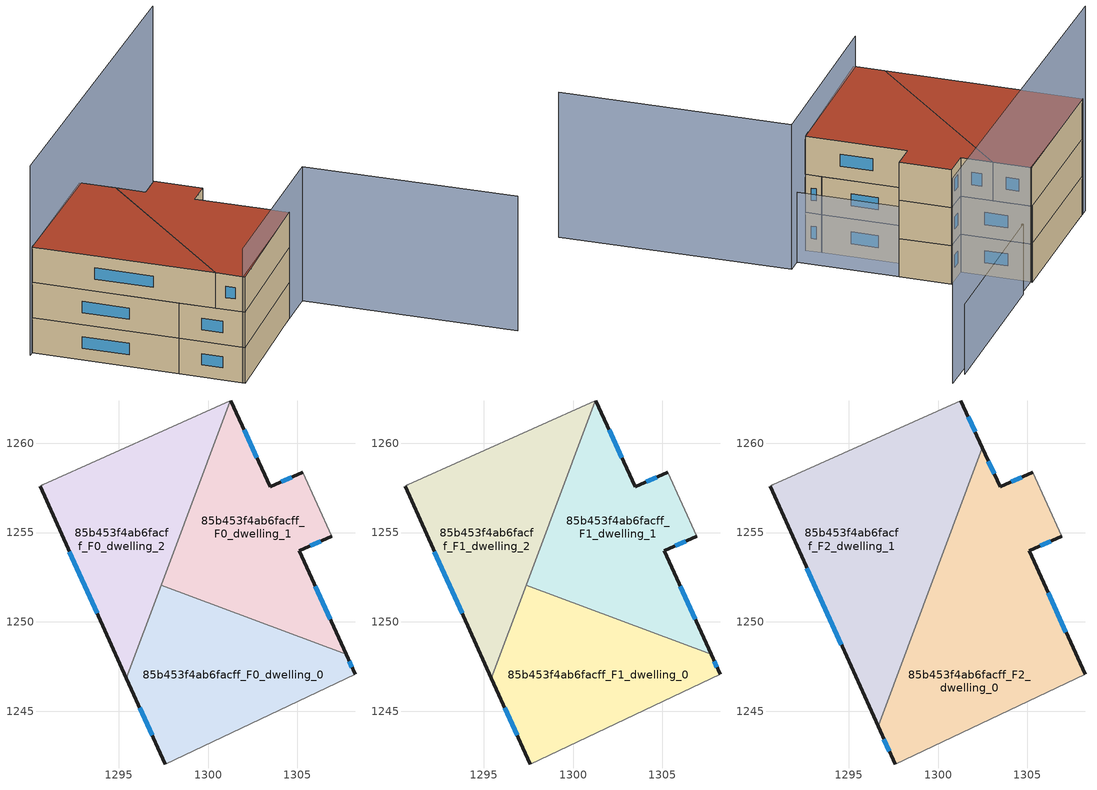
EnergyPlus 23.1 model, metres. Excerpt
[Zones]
85b453f4ab6facff_F0_dwelling_0
 floor ground (EU_floor_Construction): 1307.72,1248.18 1308.22,1247.07 1297.6,1242.02 1295.43,1246.84 1297.38,1252.05 z0
 wall outside (EU_wall_Construction): 1295.43,1246.84 1297.6,1242.02 / 1308.22,1247.07 1307.72,1248.18 z0:3
 wall to 85b453f4ab6facff_F0_dwelling_1 (EU_wall_Construction): 1307.72,1248.18 1297.38,1252.05 z0:3
 wall adiabatic (EU_wall_Construction): 1297.6,1242.02 1308.22,1247.07 z0:3
 wall to 85b453f4ab6facff_F0_dwelling_2 (EU_wall_Construction): 1297.38,1252.05 1295.43,1246.84 z0:3
 window (EU_Window_Construction): 1296.16,1245.2 1296.86,1243.66 / 1308.05,1247.45 1307.89,1247.8 z1.02:1.98
85b453f4ab6facff_F0_dwelling_1
 floor ground (EU_floor_Construction): 1305.29,1258.38 1306.91,1254.81 1305.09,1253.98 1307.72,1248.18 1297.38,1252.05 1301.24,1262.37 1301.28,1262.39 1303.47,1257.56 z0
 wall outside (EU_wall_Construction): 1305.29,1258.38 1303.47,1257.56 1301.28,1262.39 / 1307.72,1248.18 1305.09,1253.98 1306.91,1254.81 z0:3
 wall adiabatic (EU_wall_Construction): 1306.91,1254.81 1305.29,1258.38 / 1301.28,1262.39 1301.24,1262.37 z0:3
 wall to 85b453f4ab6facff_F0_dwelling_2 (EU_wall_Construction): 1301.24,1262.37 1297.38,1252.05 z0:3
 window (EU_Window_Construction): 1304.67,1258.1 1304.09,1257.84 / 1305.71,1254.26 1306.29,1254.52 / 1306.83,1250.15 1305.99,1252 / 1302.72,1259.2 1302.02,1260.75 z1.02:1.98
85b453f4ab6facff_F0_dwelling_2
 floor ground (EU_floor_Construction): 1301.24,1262.37 1295.43,1246.84 1290.58,1257.58 1290.75,1257.68 z0
 wall outside (EU_wall_Construction): 1290.58,1257.58 1295.43,1246.84 z0:3
 wall adiabatic (EU_wall_Construction): 1301.24,1262.37 1290.75,1257.68 1290.58,1257.58 z0:3
 window (EU_Window_Construction): 1292.23,1253.93 1293.78,1250.49 z1.02:1.98
85b453f4ab6facff_F1_dwelling_0
 floor to 85b453f4ab6facff_F0_dwelling_0 (EU_floor_Construction): 1307.72,1248.18 1308.22,1247.07 1297.6,1242.02 1295.43,1246.84 1297.38,1252.05 z3
 wall outside (EU_wall_Construction): 1295.43,1246.84 1297.6,1242.02 / 1308.22,1247.07 1307.72,1248.18 z3:6
 wall to 85b453f4ab6facff_F1_dwelling_1 (EU_wall_Construction): 1307.72,1248.18 1297.38,1252.05 z3:6
 wall adiabatic (EU_wall_Construction): 1297.6,1242.02 1308.22,1247.07 z3:6
 wall to 85b453f4ab6facff_F1_dwelling_2 (EU_wall_Construction): 1297.38,1252.05 1295.43,1246.84 z3:6
 window (EU_Window_Construction): 1296.16,1245.2 1296.86,1243.66 / 1308.05,1247.45 1307.89,1247.8 z4.02:4.98
85b453f4ab6facff_F1_dwelling_1
 floor to 85b453f4ab6facff_F0_dwelling_1 (EU_floor_Construction): 1305.29,1258.38 1306.91,1254.81 1305.09,1253.98 1307.72,1248.18 1297.38,1252.05 1301.24,1262.37 1301.28,1262.39 1303.47,1257.56 z3
 wall outside (EU_wall_Construction): 1305.29,1258.38 1303.47,1257.56 1301.28,1262.39 / 1307.72,1248.18 1305.09,1253.98 1306.91,1254.81 z3:6
 wall adiabatic (EU_wall_Construction): 1306.91,1254.81 1305.29,1258.38 / 1301.28,1262.39 1301.24,1262.37 z3:6
 wall to 85b453f4ab6facff_F1_dwelling_2 (EU_wall_Construction): 1301.24,1262.37 1297.38,1252.05 z3:6
 window (EU_Window_Construction): 1304.67,1258.1 1304.09,1257.84 / 1305.71,1254.26 1306.29,1254.52 / 1306.83,1250.15 1305.99,1252 / 1302.72,1259.2 1302.02,1260.75 z4.02:4.98
85b453f4ab6facff_F1_dwelling_2
 floor to 85b453f4ab6facff_F0_dwelling_2 (EU_floor_Construction): 1301.24,1262.37 1295.43,1246.84 1290.58,1257.58 1290.75,1257.68 z3
 wall outside (EU_wall_Construction): 1290.58,1257.58 1295.43,1246.84 z3:6
 wall adiabatic (EU_wall_Construction): 1301.24,1262.37 1290.75,1257.68 1290.58,1257.58 z3:6
 window (EU_Window_Construction): 1292.23,1253.93 1293.78,1250.49 z4.02:4.98
85b453f4ab6facff_F2_dwelling_0
 floor to 85b453f4ab6facff_F1_dwelling_0 (EU_floor_Construction): 1307.72,1248.18 1308.22,1247.07 1297.6,1242.02 1296.63,1244.16 1299.32,1251.33 z6
 floor to 85b453f4ab6facff_F1_dwelling_1 (EU_floor_Construction): 1305.29,1258.38 1306.91,1254.81 1305.09,1253.98 1307.72,1248.18 1299.32,1251.33 1302.47,1259.75 1303.47,1257.56 z6
 wall outside (EU_wall_Construction): 1305.29,1258.38 1303.47,1257.56 1302.47,1259.75 / 1308.22,1247.07 1305.09,1253.98 1306.91,1254.81 / 1296.63,1244.16 1297.6,1242.02 z6:9
 wall adiabatic (EU_wall_Construction): 1306.91,1254.81 1305.29,1258.38 / 1297.6,1242.02 1308.22,1247.07 z6:9
 wall to 85b453f4ab6facff_F2_dwelling_1 (EU_wall_Construction): 1302.47,1259.75 1296.63,1244.16 z6:9
 window (EU_Window_Construction): 1304.67,1258.1 1304.09,1257.84 / 1305.71,1254.26 1306.29,1254.52 / 1307.16,1249.42 1306.16,1251.63 / 1296.96,1243.43 1297.27,1242.75 / 1303.13,1258.3 1302.81,1259 z7.02:7.98
 roof outside (EU_roof_Construction): 1308.22,1247.07 1305.09,1253.98 1306.91,1254.81 1305.29,1258.38 1303.47,1257.56 1302.47,1259.75 1296.63,1244.16 1297.6,1242.02 z9
85b453f4ab6facff_F2_dwelling_1
 floor to 85b453f4ab6facff_F1_dwelling_1 (EU_floor_Construction): 1301.28,1262.39 1302.47,1259.75 1299.32,1251.33 1297.38,1252.05 1301.24,1262.37 z6
 floor to 85b453f4ab6facff_F1_dwelling_2 (EU_floor_Construction): 1301.24,1262.37 1295.43,1246.84 1290.58,1257.58 1290.75,1257.68 z6
 floor to 85b453f4ab6facff_F1_dwelling_0 (EU_floor_Construction): 1299.32,1251.33 1296.63,1244.16 1295.43,1246.84 1297.38,1252.05 z6
 wall outside (EU_wall_Construction): 1302.47,1259.75 1301.28,1262.39 / 1290.58,1257.58 1296.63,1244.16 z6:9
 wall adiabatic (EU_wall_Construction): 1301.28,1262.39 1290.75,1257.68 1290.58,1257.58 z6:9
 window (EU_Window_Construction): 1302.07,1260.65 1301.68,1261.49 / 1292.64,1253.01 1294.57,1248.72 z7.02:7.98
 roof outside (EU_roof_Construction): 1296.63,1244.16 1302.47,1259.75 1301.28,1262.39 1290.75,1257.68 1290.58,1257.58 z9
shading: 1297.53,1242.18 1311.14,1248.4 / 1311.14,1248.4 1318.32,1232.68 z0:11.4; 1310.01,1247.91 1303.11,1263.22 / 1303.11,1263.22 1315.46,1268.79 z0:5.5; 1317.08,1269.12 1290.17,1257.43 z0:16.1
[Building]
EU S2 Campaign: North Axis=0; Terrain=City; Solar Distribution=FullExterior
[Site:Location]
Vienna: Latitude=48; Longitude=16.5; Time Zone=1; Elevation=183
[SizingPeriod:WeatherFileDays]
AnnualSizingPeriod: Begin Month=1; Begin Day of Month=1; End Month=12; End Day of Month=31; Day of Week for Start Day=Monday; Use Weather File Daylight Saving Period=No; Use Weather File Rain and Snow Indicators=No
[MATERIAL]
EU_InternalMass_Material: Roughness=MediumRough; Thickness=0.1; Conductivity=1; Density=1800; Specific Heat=900; Thermal Absorptance=0.9; Solar Absorptance=0.7; Visible Absorptance=0.7
[MATERIAL:NOMASS] Roughness=MediumRough; Thermal Absorptance=0.9; Solar Absorptance=0.7; Visible Absorptance=0.7
Name | Thermal Resistance
EU_wall_NoMass | 0.942466
EU_roof_NoMass | 0.551687
EU_floor_NoMass | 0.66527
[WINDOWMATERIAL:SIMPLEGLAZINGSYSTEM]
EU_Window_SimpleGlazing: UFactor=2.03367; Solar Heat Gain Coefficient=0.65; Visible Transmittance=0.65
[CONSTRUCTION]
EU_wall_Construction: EU_wall_NoMass
EU_roof_Construction: EU_roof_NoMass
EU_floor_Construction: EU_floor_NoMass
EU_Window_Construction: EU_Window_SimpleGlazing
EU_InternalMass_Construction: EU_InternalMass_Material
[ZONE] Type=1; Multiplier=1; Ceiling Height=autocalculate; Floor Area=autocalculate; Part of Total Floor Area=Yes
Name | Volume
85b453f4ab6facff_F0_dwelling_0; 85b453f4ab6facff_F1_dwelling_0 | 206.979
85b453f4ab6facff_F2_dwelling_0 | 310.469
85b453f4ab6facff_F0_dwelling_1; 85b453f4ab6facff_F1_dwelling_1 | 206.996
85b453f4ab6facff_F2_dwelling_1 | 310.481
85b453f4ab6facff_F0_dwelling_2; 85b453f4ab6facff_F1_dwelling_2 | 206.988
[INTERNALMASS] Construction=EU_InternalMass_Construction
Name | Zone or ZoneList | Surface Area
85b453f4ab6facff_F0_dwelling_0_EU_InternalMass | 85b453f4ab6facff_F0_dwelling_0 | 68.9942
85b453f4ab6facff_F0_dwelling_1_EU_InternalMass | 85b453f4ab6facff_F0_dwelling_1 | 68.9992
85b453f4ab6facff_F0_dwelling_2_EU_InternalMass | 85b453f4ab6facff_F0_dwelling_2 | 68.9963
85b453f4ab6facff_F1_dwelling_0_EU_InternalMass | 85b453f4ab6facff_F1_dwelling_0 | 68.9942
85b453f4ab6facff_F1_dwelling_1_EU_InternalMass | 85b453f4ab6facff_F1_dwelling_1 | 68.9992
85b453f4ab6facff_F1_dwelling_2_EU_InternalMass | 85b453f4ab6facff_F1_dwelling_2 | 68.9963
85b453f4ab6facff_F2_dwelling_0_EU_InternalMass | 85b453f4ab6facff_F2_dwelling_0 | 103.489
85b453f4ab6facff_F2_dwelling_1_EU_InternalMass | 85b453f4ab6facff_F2_dwelling_1 | 103.493
[OTHEREQUIPMENT] Fuel Type=Electricity; Design Level Calculation Method=Watts/Area; Power per Zone Floor Area=1; Fraction Latent=0; Fraction Radiant=0; Fraction Lost=0; Carbon Dioxide Generation Rate=0; EndUse Subcategory=EU_Step8_InternalGains
Name | Zone or ZoneList or Space or SpaceList | Schedule
EU_Step8_InternalGain_85b453f4ab6facff_F0_dwelling_0_f000 | 85b453f4ab6facff_F0_dwelling_0 | EU_Step8_GainSchedule_85b453f4ab6facff_F0_dwelling_0_f000
EU_Step8_InternalGain_85b453f4ab6facff_F0_dwelling_1_f000 | 85b453f4ab6facff_F0_dwelling_1 | EU_Step8_GainSchedule_85b453f4ab6facff_F0_dwelling_1_f000
EU_Step8_InternalGain_85b453f4ab6facff_F0_dwelling_2_f000 | 85b453f4ab6facff_F0_dwelling_2 | EU_Step8_GainSchedule_85b453f4ab6facff_F0_dwelling_2_f000
EU_Step8_InternalGain_85b453f4ab6facff_F1_dwelling_0_f000 | 85b453f4ab6facff_F1_dwelling_0 | EU_Step8_GainSchedule_85b453f4ab6facff_F1_dwelling_0_f000
EU_Step8_InternalGain_85b453f4ab6facff_F1_dwelling_1_f000 | 85b453f4ab6facff_F1_dwelling_1 | EU_Step8_GainSchedule_85b453f4ab6facff_F1_dwelling_1_f000
EU_Step8_InternalGain_85b453f4ab6facff_F1_dwelling_2_f000 | 85b453f4ab6facff_F1_dwelling_2 | EU_Step8_GainSchedule_85b453f4ab6facff_F1_dwelling_2_f000
EU_Step8_InternalGain_85b453f4ab6facff_F2_dwelling_0_f000 | 85b453f4ab6facff_F2_dwelling_0 | EU_Step8_GainSchedule_85b453f4ab6facff_F2_dwelling_0_f000
EU_Step8_InternalGain_85b453f4ab6facff_F2_dwelling_1_f000 | 85b453f4ab6facff_F2_dwelling_1 | EU_Step8_GainSchedule_85b453f4ab6facff_F2_dwelling_1_f000
[ZONEVENTILATION:DESIGNFLOWRATE] Schedule=EU_AlwaysOn; Design Flow Rate Calculation Method=AirChanges/Hour; Air Changes per Hour=0.530523; Ventilation Type=Natural; Fan Pressure Rise=0; Fan Total Efficiency=1; Constant Term Coefficient=1; Temperature Term Coefficient=0; Velocity Term Coefficient=0; Velocity Squared Term Coefficient=0; Minimum Indoor Temperature=-100; Maximum Indoor Temperature=100; Delta Temperature=-100; Minimum Outdoor Temperature=-100; Maximum Outdoor Temperature=100; Maximum Wind Speed=40
Name | Zone or ZoneList or Space or SpaceList
EU_ConstantAir_85b453f4ab6facff_F0_dwelling_0 | 85b453f4ab6facff_F0_dwelling_0
EU_ConstantAir_85b453f4ab6facff_F0_dwelling_1 | 85b453f4ab6facff_F0_dwelling_1
EU_ConstantAir_85b453f4ab6facff_F0_dwelling_2 | 85b453f4ab6facff_F0_dwelling_2
EU_ConstantAir_85b453f4ab6facff_F1_dwelling_0 | 85b453f4ab6facff_F1_dwelling_0
EU_ConstantAir_85b453f4ab6facff_F1_dwelling_1 | 85b453f4ab6facff_F1_dwelling_1
EU_ConstantAir_85b453f4ab6facff_F1_dwelling_2 | 85b453f4ab6facff_F1_dwelling_2
EU_ConstantAir_85b453f4ab6facff_F2_dwelling_0 | 85b453f4ab6facff_F2_dwelling_0
EU_ConstantAir_85b453f4ab6facff_F2_dwelling_1 | 85b453f4ab6facff_F2_dwelling_1
[HVACTEMPLATE:THERMOSTAT] Constant Heating Setpoint=20; Constant Cooling Setpoint=50
EU_HeatOnly_85b453f4ab6facff_F0_dwelling_0; EU_HeatOnly_85b453f4ab6facff_F0_dwelling_1; EU_HeatOnly_85b453f4ab6facff_F0_dwelling_2; EU_HeatOnly_85b453f4ab6facff_F1_dwelling_0; EU_HeatOnly_85b453f4ab6facff_F1_dwelling_1; EU_HeatOnly_85b453f4ab6facff_F1_dwelling_2; EU_HeatOnly_85b453f4ab6facff_F2_dwelling_0; EU_HeatOnly_85b453f4ab6facff_F2_dwelling_1
[HVACTEMPLATE:ZONE:IDEALLOADSAIRSYSTEM] System Availability Schedule=EU_AlwaysOn; Maximum Heating Supply Air Temperature=50; Minimum Cooling Supply Air Temperature=13; Maximum Heating Supply Air Humidity Ratio=0.0156; Minimum Cooling Supply Air Humidity Ratio=0.0077; Heating Limit=NoLimit; Cooling Limit=NoLimit; Heating Availability Schedule=EU_AlwaysOn; Cooling Availability Schedule=EU_CoolingOff; Dehumidification Control Type=ConstantSensibleHeatRatio; Cooling Sensible Heat Ratio=0.7; Dehumidification Setpoint=60; Humidification Control Type=None; Humidification Setpoint=30; Outdoor Air Method=None; Outdoor Air Flow Rate per Person=0.00944; Outdoor Air Flow Rate per Zone Floor Area=0; Outdoor Air Flow Rate per Zone=0; Demand Controlled Ventilation Type=None; Outdoor Air Economizer Type=NoEconomizer; Heat Recovery Type=None; Sensible Heat Recovery Effectiveness=0.7; Latent Heat Recovery Effectiveness=0.65
Name | Template Thermostat
85b453f4ab6facff_F0_dwelling_0 | EU_HeatOnly_85b453f4ab6facff_F0_dwelling_0
85b453f4ab6facff_F0_dwelling_1 | EU_HeatOnly_85b453f4ab6facff_F0_dwelling_1
85b453f4ab6facff_F0_dwelling_2 | EU_HeatOnly_85b453f4ab6facff_F0_dwelling_2
85b453f4ab6facff_F1_dwelling_0 | EU_HeatOnly_85b453f4ab6facff_F1_dwelling_0
85b453f4ab6facff_F1_dwelling_1 | EU_HeatOnly_85b453f4ab6facff_F1_dwelling_1
85b453f4ab6facff_F1_dwelling_2 | EU_HeatOnly_85b453f4ab6facff_F1_dwelling_2
85b453f4ab6facff_F2_dwelling_0 | EU_HeatOnly_85b453f4ab6facff_F2_dwelling_0
85b453f4ab6facff_F2_dwelling_1 | EU_HeatOnly_85b453f4ab6facff_F2_dwelling_1
[SIZING:ZONE] Zone Cooling Design Supply Air Temperature Input Method=SupplyAirTemperature; Zone Cooling Design Supply Air Temperature=13; Zone Heating Design Supply Air Temperature Input Method=SupplyAirTemperature; Zone Heating Design Supply Air Temperature=50; Zone Cooling Design Supply Air Humidity Ratio=0.008; Zone Heating Design Supply Air Humidity Ratio=0.008; Cooling Design Air Flow Method=DesignDay; Cooling Design Air Flow Rate=0; Cooling Minimum Air Flow per Zone Floor Area=0.000762; Cooling Minimum Air Flow=0; Cooling Minimum Air Flow Fraction=0.2; Heating Design Air Flow Method=DesignDay; Heating Design Air Flow Rate=0; Heating Maximum Air Flow per Zone Floor Area=0.002032; Heating Maximum Air Flow=0.141576; Heating Maximum Air Flow Fraction=0.3; Account for Dedicated Outdoor Air System=No; Dedicated Outdoor Air System Control Strategy=NeutralSupplyAir; Dedicated Outdoor Air Low Setpoint Temperature for Design=autosize; Dedicated Outdoor Air High Setpoint Temperature for Design=autosize; Zone Load Sizing Method=Sensible Load Only No Latent Load; Zone Latent Cooling Design Supply Air Humidity Ratio Input Method=HumidityRatioDifference; Zone Cooling Design Supply Air Humidity Ratio Difference=0.005; Zone Latent Heating Design Supply Air Humidity Ratio Input Method=HumidityRatioDifference; Zone Humidification Design Supply Air Humidity Ratio Difference=0.005
85b453f4ab6facff_F0_dwelling_0; 85b453f4ab6facff_F0_dwelling_1; 85b453f4ab6facff_F0_dwelling_2; 85b453f4ab6facff_F1_dwelling_0; 85b453f4ab6facff_F1_dwelling_1; 85b453f4ab6facff_F1_dwelling_2; 85b453f4ab6facff_F2_dwelling_0; 85b453f4ab6facff_F2_dwelling_1
[SCHEDULE:CONSTANT]
Name | Hourly Value
EU_AlwaysOn | 1
EU_CoolingOff | 0
[SCHEDULE:FILE] Column Number=1; Rows to Skip at Top=0; Number of Hours of Data=8760; Column Separator=Comma; Interpolate to Timestep=No; Minutes per Item=60; Adjust Schedule for Daylight Savings=Yes
Name | File
EU_Step8_GainSchedule_85b453f4ab6facff_F0_dwelling_0_f000 | ../../schedules/85b453f4ab6facff/85b453f4ab6facff_F0_dwelling_0_f000_gain.csv
EU_Step8_GainSchedule_85b453f4ab6facff_F0_dwelling_1_f000 | ../../schedules/85b453f4ab6facff/85b453f4ab6facff_F0_dwelling_1_f000_gain.csv
EU_Step8_GainSchedule_85b453f4ab6facff_F0_dwelling_2_f000 | ../../schedules/85b453f4ab6facff/85b453f4ab6facff_F0_dwelling_2_f000_gain.csv
EU_Step8_GainSchedule_85b453f4ab6facff_F1_dwelling_0_f000 | ../../schedules/85b453f4ab6facff/85b453f4ab6facff_F1_dwelling_0_f000_gain.csv
EU_Step8_GainSchedule_85b453f4ab6facff_F1_dwelling_1_f000 | ../../schedules/85b453f4ab6facff/85b453f4ab6facff_F1_dwelling_1_f000_gain.csv
EU_Step8_GainSchedule_85b453f4ab6facff_F1_dwelling_2_f000 | ../../schedules/85b453f4ab6facff/85b453f4ab6facff_F1_dwelling_2_f000_gain.csv
EU_Step8_GainSchedule_85b453f4ab6facff_F2_dwelling_0_f000 | ../../schedules/85b453f4ab6facff/85b453f4ab6facff_F2_dwelling_0_f000_gain.csv
EU_Step8_GainSchedule_85b453f4ab6facff_F2_dwelling_1_f000 | ../../schedules/85b453f4ab6facff/85b453f4ab6facff_F2_dwelling_1_f000_gain.csv
